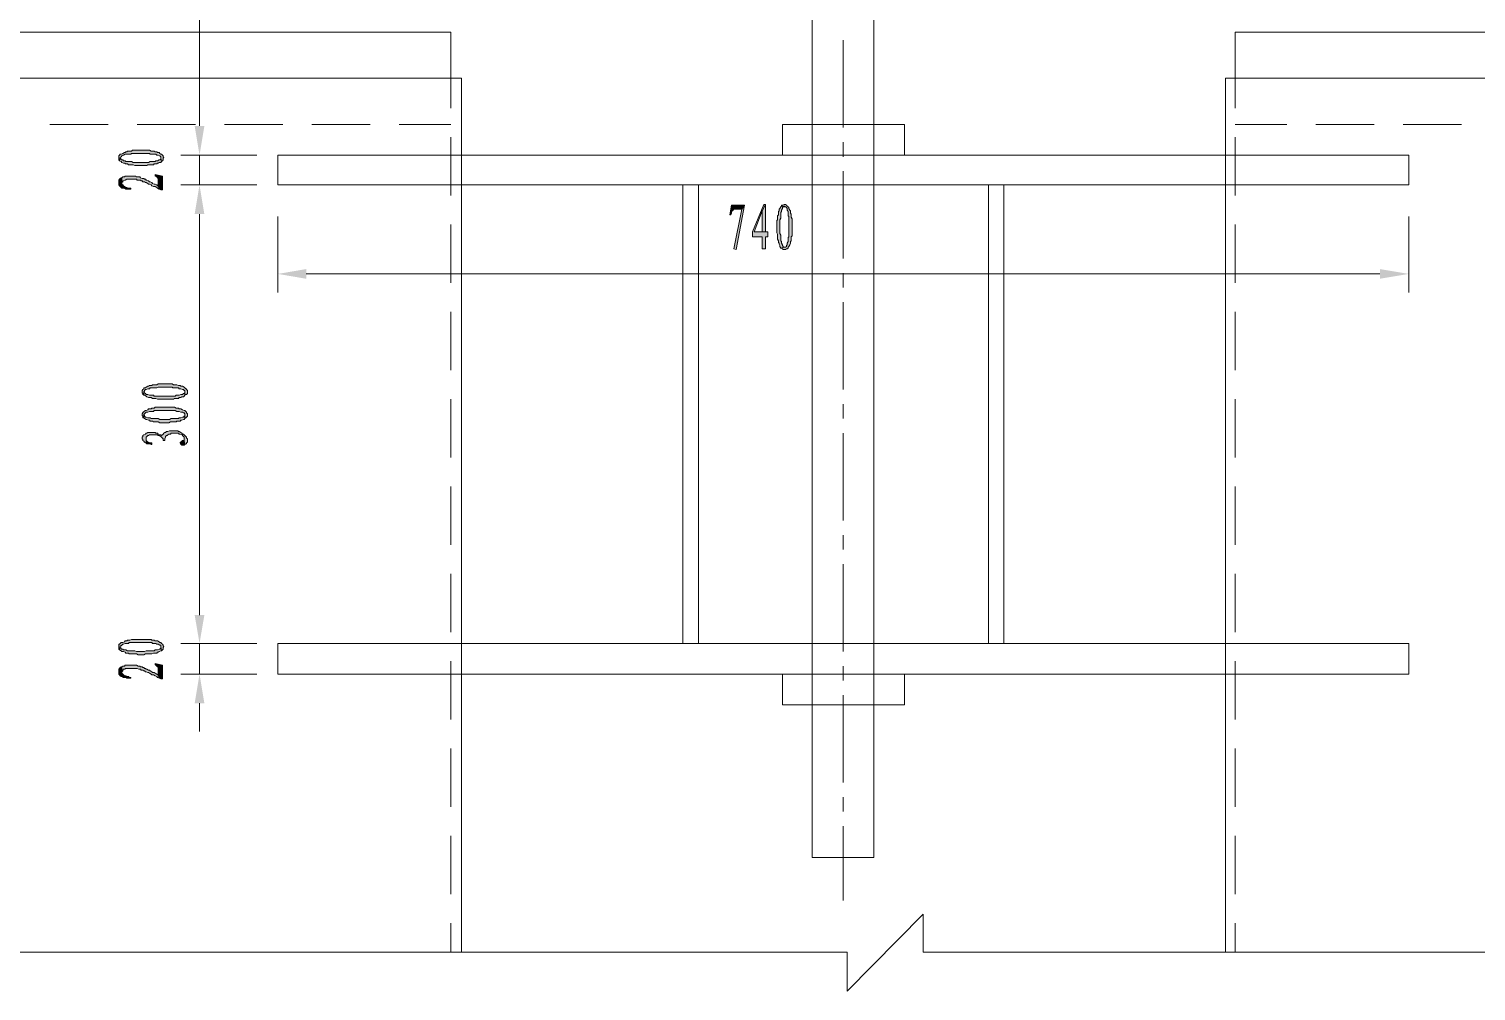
# Model space of a CAD drawing. Header units: millimetres. Extents: x 24 to 410, y 10 to 282.
# Drawn here: x 89.2 to 165, y 50.9 to 101.3 of the extents above; entities that cross this region are included whole.
import ezdxf

# ---------------------------------------------------------------- set-up
doc = ezdxf.new("R2010")
doc.units = ezdxf.units.MM

msp = doc.modelspace()

# ---------------------------------------------------------------- hatches: boundary and pattern name
h = msp.add_hatch(color=7)
h.dxf.hatch_style = 2
h.paths.add_polyline_path([(97.917, 96.223667), (98.425, 96.223667), (98.171, 94.699667)])
h = msp.add_hatch(color=7)
h.dxf.hatch_style = 2
h.paths.add_polyline_path([(97.917, 96.223667), (98.425, 96.223667), (98.171, 94.699667)])
h = msp.add_hatch(color=7)
h.dxf.hatch_style = 2
h.paths.add_polyline_path([(93.937667, 94.572667), (93.937667, 94.445667), (93.98, 94.403333), (94.022333, 94.572667), (94.064667, 94.615), (94.107, 94.657333), (94.149333, 94.699667), (94.191667, 94.699667), (94.276333, 94.742), (94.572667, 94.742), (94.615, 94.784333), (95.080667, 94.784333), (95.123, 94.784333), (95.546333, 94.784333), (95.588667, 94.742), (95.885, 94.742), (95.927333, 94.699667), (96.012, 94.699667), (96.096667, 94.657333), (96.139, 94.615), (96.139, 94.530333), (96.181333, 94.361), (96.223667, 94.403333), (96.266, 94.445667), (96.266, 94.530333), (96.308333, 94.572667), (96.266, 94.615), (96.266, 94.657333), (96.223667, 94.699667), (96.181333, 94.742), (96.139, 94.742), (96.096667, 94.784333), (96.054333, 94.826667), (95.969667, 94.826667), (95.927333, 94.869), (95.842667, 94.869), (95.800333, 94.911333), (95.631, 94.911333), (95.546333, 94.953667), (94.657333, 94.953667), (94.615, 94.911333), (94.403333, 94.911333), (94.361, 94.869), (94.318667, 94.869), (94.276333, 94.826667), (94.234, 94.826667), (94.149333, 94.784333), (94.064667, 94.742), (94.022333, 94.742), (93.98, 94.699667), (93.937667, 94.657333)])
h = msp.add_hatch(color=7)
h.dxf.hatch_style = 2
h.paths.add_polyline_path([(93.98, 94.403333), (94.064667, 94.361), (94.107, 94.318667), (94.191667, 94.276333), (94.276333, 94.276333), (94.276333, 94.234), (94.403333, 94.234), (94.445667, 94.191667), (94.699667, 94.191667), (94.784333, 94.149333), (95.419333, 94.149333), (95.461667, 94.191667), (95.673333, 94.191667), (95.758, 94.191667), (95.800333, 94.234), (95.927333, 94.234), (95.969667, 94.276333), (96.012, 94.276333), (96.054333, 94.318667), (96.139, 94.318667), (96.181333, 94.361), (96.139, 94.530333), (96.139, 94.488), (96.096667, 94.445667), (96.054333, 94.445667), (95.969667, 94.403333), (95.885, 94.403333), (95.842667, 94.361), (95.588667, 94.361), (95.504, 94.318667), (94.699667, 94.318667), (94.615, 94.361), (94.318667, 94.361), (94.276333, 94.403333), (94.191667, 94.403333), (94.149333, 94.445667), (94.064667, 94.445667), (94.064667, 94.488), (94.022333, 94.530333), (94.022333, 94.572667)])
h = msp.add_hatch(color=7)
h.dxf.hatch_style = 2
h.paths.add_polyline_path([(93.937667, 93.260333), (93.937667, 93.133333), (93.98, 93.091), (94.022333, 93.048667), (94.064667, 93.006333), (94.107, 92.964), (94.234, 92.964), (94.318667, 92.921667), (94.572667, 92.921667), (94.572667, 92.964), (94.445667, 92.964), (94.361, 93.006333), (94.318667, 93.006333), (94.234, 93.048667), (94.191667, 93.091), (94.149333, 93.133333), (94.107, 93.175667), (94.107, 93.218), (94.107, 93.514333), (94.064667, 93.514333), (94.022333, 93.472), (93.98, 93.429667), (93.937667, 93.387333)])
h = msp.add_hatch(color=7)
h.dxf.hatch_style = 2
h.paths.add_polyline_path([(94.107, 93.514333), (94.107, 93.218), (94.107, 93.260333), (94.149333, 93.302667), (94.149333, 93.345), (94.191667, 93.345), (94.276333, 93.387333), (94.361, 93.429667), (94.869, 93.429667), (94.911333, 93.387333), (95.080667, 93.387333), (95.123, 93.345), (95.165333, 93.345), (95.207667, 93.302667), (95.292333, 93.302667), (95.334667, 93.260333), (95.377, 93.260333), (95.461667, 93.218), (95.504, 93.175667), (95.546333, 93.175667), (95.631, 93.133333), (95.673333, 93.091), (95.758, 93.048667), (95.842667, 93.048667), (95.927333, 93.006333), (95.969667, 92.964), (96.054333, 92.921667), (96.012, 93.091), (95.969667, 93.091), (95.927333, 93.133333), (95.842667, 93.175667), (95.800333, 93.175667), (95.715667, 93.218), (95.673333, 93.260333), (95.588667, 93.302667), (95.546333, 93.302667), (95.504, 93.345), (95.419333, 93.387333), (95.377, 93.387333), (95.334667, 93.429667), (95.292333, 93.429667), (95.25, 93.472), (95.165333, 93.472), (95.080667, 93.514333), (95.038333, 93.556667), (94.869, 93.556667), (94.826667, 93.599), (94.276333, 93.599), (94.234, 93.556667), (94.149333, 93.556667)])
h = msp.add_hatch(color=7)
h.dxf.hatch_style = 2
h.paths.add_polyline_path([(95.842667, 93.683667), (95.842667, 93.599), (95.885, 93.599), (95.927333, 93.556667), (95.969667, 93.514333), (96.012, 93.472), (96.012, 93.091), (96.054333, 92.921667), (96.139, 92.879333), (96.223667, 92.879333), (96.223667, 93.599)])
h = msp.add_hatch(color=7)
h.dxf.hatch_style = 2
h.paths.add_polyline_path([(97.917, 91.609333), (98.425, 91.609333), (98.171, 93.133333)])
h = msp.add_hatch(color=7)
h.dxf.hatch_style = 2
h.paths.add_polyline_path([(97.917, 91.609333), (98.425, 91.609333), (98.171, 93.133333)])
h = msp.add_hatch(color=7)
h.dxf.hatch_style = 2
h.paths.add_polyline_path([(126.703667, 92.075), (126.026333, 92.075), (125.941667, 91.567), (125.984, 91.567), (126.026333, 91.651667), (126.026333, 91.694), (126.068667, 91.778667), (126.111, 91.821), (126.153333, 91.863333), (126.576667, 91.863333)])
h = msp.add_hatch(color=7)
h.dxf.hatch_style = 2
h.paths.add_polyline_path([(126.703667, 92.075), (126.576667, 91.863333), (126.153333, 89.789), (126.280333, 89.746667)])
h = msp.add_hatch(color=7)
h.dxf.hatch_style = 2
h.paths.add_polyline_path([(127.804333, 92.117333), (127.719667, 92.117333), (127.127, 90.678), (127.127, 90.424), (127.635, 90.424), (127.635, 89.789), (127.804333, 89.789), (127.804333, 90.424), (127.931333, 90.424), (127.931333, 90.678), (127.804333, 90.678), (127.211667, 90.678), (127.635, 91.778667)])
h = msp.add_hatch(color=7)
h.dxf.hatch_style = 2
h.paths.add_polyline_path([(127.804333, 92.117333), (127.635, 91.778667), (127.635, 90.678), (127.211667, 90.678), (127.804333, 90.678)])
h = msp.add_hatch(color=7)
h.dxf.hatch_style = 2
h.paths.add_polyline_path([(128.651, 92.032667), (128.608667, 91.990333), (128.566333, 91.905667), (128.524, 91.863333), (128.524, 91.778667), (128.481667, 91.736333), (128.481667, 91.567), (128.439333, 91.524667), (128.439333, 91.313), (128.397, 91.270667), (128.397, 90.635667), (128.439333, 90.551), (128.439333, 90.339333), (128.439333, 90.297), (128.481667, 90.212333), (128.481667, 90.127667), (128.524, 90.085333), (128.524, 90.043), (128.566333, 89.958333), (128.566333, 89.916), (128.608667, 89.831333), (128.778, 89.873667), (128.735667, 89.873667), (128.735667, 89.916), (128.693333, 89.958333), (128.693333, 90.000667), (128.651, 90.085333), (128.651, 90.17), (128.608667, 90.212333), (128.608667, 90.508667), (128.566333, 90.593333), (128.566333, 91.313), (128.608667, 91.397667), (128.608667, 91.694), (128.651, 91.736333), (128.651, 91.821), (128.693333, 91.905667), (128.693333, 91.948), (128.735667, 91.990333), (128.778, 91.990333), (128.820333, 92.032667)])
h = msp.add_hatch(color=7)
h.dxf.hatch_style = 2
h.paths.add_polyline_path([(128.820333, 92.117333), (128.778, 92.117333), (128.693333, 92.075), (128.651, 92.075), (128.651, 92.032667), (128.820333, 92.032667), (128.820333, 91.990333), (128.862667, 91.990333), (128.905, 91.948), (128.947333, 91.905667), (128.947333, 91.821), (128.989667, 91.736333), (128.989667, 91.524667), (129.032, 91.482333), (129.032, 90.932), (129.032, 90.889667), (129.032, 90.424), (128.989667, 90.381667), (128.989667, 90.17), (128.947333, 90.085333), (128.947333, 90.000667), (128.905, 89.958333), (128.905, 89.916), (128.862667, 89.873667), (128.778, 89.873667), (128.608667, 89.831333), (128.651, 89.831333), (128.693333, 89.789), (128.735667, 89.746667), (128.862667, 89.746667), (128.905, 89.789), (128.947333, 89.789), (128.989667, 89.831333), (128.989667, 89.873667), (129.032, 89.916), (129.074333, 90.000667), (129.116667, 90.085333), (129.116667, 90.17), (129.159, 90.212333), (129.159, 90.424), (129.201333, 90.466333), (129.201333, 91.355333), (129.159, 91.44), (129.159, 91.609333), (129.116667, 91.651667), (129.116667, 91.778667), (129.074333, 91.821), (129.032, 91.905667), (129.032, 91.948), (128.989667, 91.990333), (128.947333, 92.032667), (128.905, 92.075), (128.862667, 92.117333)])
h = msp.add_hatch(color=7)
h.dxf.hatch_style = 2
h.paths.add_polyline_path([(103.759, 88.730667), (103.759, 88.222667), (102.277333, 88.476667)])
h = msp.add_hatch(color=7)
h.dxf.hatch_style = 2
h.paths.add_polyline_path([(159.977667, 88.730667), (159.977667, 88.222667), (161.501667, 88.476667)])
h = msp.add_hatch(color=7)
h.dxf.hatch_style = 2
h.paths.add_polyline_path([(95.165333, 82.296), (95.165333, 82.253667), (95.207667, 82.211333), (95.207667, 82.169), (95.25, 82.126667), (95.25, 82.296), (95.292333, 82.338333), (95.292333, 82.380667), (95.334667, 82.423), (95.377, 82.423), (95.461667, 82.465333), (95.546333, 82.465333), (95.588667, 82.507667), (95.927333, 82.507667), (96.012, 82.55), (96.350667, 82.55), (96.393, 82.55), (96.731667, 82.55), (96.774, 82.507667), (97.070333, 82.507667), (97.112667, 82.465333), (97.197333, 82.465333), (97.282, 82.423), (97.324333, 82.423), (97.366667, 82.380667), (97.409, 82.380667), (97.409, 82.338333), (97.409, 82.126667), (97.451333, 82.169), (97.493667, 82.169), (97.536, 82.211333), (97.536, 82.380667), (97.493667, 82.423), (97.493667, 82.465333), (97.451333, 82.465333), (97.409, 82.507667), (97.366667, 82.55), (97.282, 82.592333), (97.197333, 82.592333), (97.155, 82.634667), (97.070333, 82.634667), (96.985667, 82.677), (96.816333, 82.677), (96.731667, 82.719333), (96.012, 82.719333), (95.927333, 82.677), (95.715667, 82.677), (95.673333, 82.634667), (95.546333, 82.634667), (95.504, 82.592333), (95.461667, 82.592333), (95.377, 82.55), (95.334667, 82.507667), (95.25, 82.507667), (95.25, 82.465333), (95.207667, 82.423), (95.165333, 82.380667)])
h = msp.add_hatch(color=7)
h.dxf.hatch_style = 2
h.paths.add_polyline_path([(95.25, 82.126667), (95.292333, 82.126667), (95.377, 82.084333), (95.419333, 82.042), (95.504, 81.999667), (95.631, 81.999667), (95.715667, 81.957333), (95.885, 81.957333), (95.969667, 81.915), (96.816333, 81.915), (96.858667, 81.957333), (96.943333, 81.957333), (96.985667, 81.957333), (97.070333, 81.957333), (97.112667, 81.999667), (97.197333, 81.999667), (97.239667, 82.042), (97.324333, 82.042), (97.366667, 82.084333), (97.409, 82.126667), (97.409, 82.296), (97.409, 82.253667), (97.366667, 82.211333), (97.324333, 82.211333), (97.282, 82.169), (97.197333, 82.169), (97.112667, 82.126667), (96.943333, 82.126667), (96.901, 82.084333), (95.800333, 82.084333), (95.758, 82.126667), (95.546333, 82.126667), (95.461667, 82.169), (95.377, 82.169), (95.334667, 82.211333), (95.292333, 82.253667), (95.25, 82.296)])
h = msp.add_hatch(color=7)
h.dxf.hatch_style = 2
h.paths.add_polyline_path([(95.165333, 81.110667), (95.165333, 81.068333), (95.207667, 81.026), (95.207667, 80.941333), (95.25, 80.941333), (95.25, 81.110667), (95.292333, 81.153), (95.334667, 81.195333), (95.377, 81.237667), (95.461667, 81.237667), (95.546333, 81.28), (95.758, 81.28), (95.800333, 81.322333), (96.350667, 81.322333), (96.393, 81.322333), (96.901, 81.322333), (96.985667, 81.28), (97.112667, 81.28), (97.197333, 81.237667), (97.282, 81.237667), (97.324333, 81.195333), (97.366667, 81.195333), (97.409, 81.153), (97.409, 80.899), (97.451333, 80.941333), (97.493667, 80.983667), (97.536, 81.026), (97.536, 81.153), (97.493667, 81.195333), (97.493667, 81.237667), (97.451333, 81.28), (97.409, 81.322333), (97.366667, 81.322333), (97.282, 81.364667), (97.197333, 81.407), (97.112667, 81.407), (97.070333, 81.449333), (96.943333, 81.449333), (96.858667, 81.491667), (95.842667, 81.491667), (95.800333, 81.449333), (95.673333, 81.449333), (95.631, 81.407), (95.504, 81.407), (95.461667, 81.364667), (95.377, 81.322333), (95.334667, 81.322333), (95.25, 81.28), (95.25, 81.237667), (95.207667, 81.237667), (95.207667, 81.195333), (95.165333, 81.153)])
h = msp.add_hatch(color=7)
h.dxf.hatch_style = 2
h.paths.add_polyline_path([(95.25, 80.941333), (95.292333, 80.899), (95.377, 80.856667), (95.419333, 80.856667), (95.504, 80.814333), (95.546333, 80.814333), (95.588667, 80.772), (95.715667, 80.772), (95.758, 80.729667), (96.012, 80.729667), (96.096667, 80.687333), (96.562333, 80.687333), (96.647, 80.729667), (96.943333, 80.729667), (96.985667, 80.772), (97.155, 80.772), (97.197333, 80.814333), (97.239667, 80.814333), (97.324333, 80.856667), (97.366667, 80.856667), (97.409, 80.899), (97.409, 81.068333), (97.409, 81.026), (97.366667, 81.026), (97.324333, 80.983667), (97.282, 80.983667), (97.197333, 80.941333), (97.112667, 80.941333), (97.070333, 80.899), (96.689333, 80.899), (96.604667, 80.856667), (96.096667, 80.856667), (96.012, 80.899), (95.631, 80.899), (95.588667, 80.941333), (95.461667, 80.941333), (95.377, 80.983667), (95.334667, 80.983667), (95.292333, 81.026), (95.292333, 81.068333), (95.25, 81.110667)])
h = msp.add_hatch(color=7)
h.dxf.hatch_style = 2
h.paths.add_polyline_path([(95.165333, 79.883), (95.165333, 79.840667), (95.207667, 79.798333), (95.207667, 79.756), (95.25, 79.713667), (95.292333, 79.671333), (95.334667, 79.629), (95.377, 79.629), (95.377, 79.840667), (95.377, 79.925333), (95.419333, 79.967667), (95.461667, 80.01), (95.504, 80.01), (95.546333, 80.052333), (95.969667, 80.052333), (96.012, 80.01), (96.054333, 80.01), (96.139, 79.967667), (96.181333, 79.925333), (96.223667, 79.883), (96.266, 79.840667), (96.266, 79.756), (96.350667, 79.756), (96.350667, 79.840667), (96.393, 79.925333), (96.393, 79.967667), (96.435333, 80.01), (96.477667, 80.01), (96.52, 80.052333), (96.562333, 80.094667), (96.647, 80.094667), (96.689333, 80.137), (97.070333, 80.137), (97.112667, 80.094667), (97.155, 80.094667), (97.239667, 80.052333), (97.282, 80.052333), (97.282, 80.01), (97.324333, 79.967667), (97.366667, 79.925333), (97.366667, 79.756), (97.409, 79.544333), (97.451333, 79.586667), (97.493667, 79.586667), (97.493667, 79.629), (97.536, 79.671333), (97.536, 79.840667), (97.493667, 79.883), (97.493667, 79.925333), (97.451333, 79.967667), (97.409, 80.01), (97.366667, 80.052333), (97.324333, 80.094667), (97.282, 80.094667), (97.239667, 80.137), (97.197333, 80.179333), (97.112667, 80.221667), (97.070333, 80.221667), (97.028, 80.264), (96.604667, 80.264), (96.52, 80.221667), (96.435333, 80.221667), (96.393, 80.179333), (96.350667, 80.179333), (96.308333, 80.137), (96.266, 80.094667), (96.223667, 80.052333), (96.181333, 80.01), (96.139, 80.052333), (96.096667, 80.052333), (96.012, 80.094667), (95.969667, 80.137), (95.885, 80.137), (95.842667, 80.179333), (95.461667, 80.179333), (95.419333, 80.137), (95.377, 80.137), (95.334667, 80.094667), (95.25, 80.052333), (95.207667, 80.01), (95.207667, 79.967667), (95.165333, 79.925333)])
h = msp.add_hatch(color=7)
h.dxf.hatch_style = 2
h.paths.add_polyline_path([(95.377, 79.629), (95.419333, 79.586667), (95.546333, 79.586667), (95.631, 79.544333), (95.673333, 79.544333), (95.673333, 79.629), (95.588667, 79.629), (95.504, 79.671333), (95.461667, 79.671333), (95.419333, 79.713667), (95.377, 79.756), (95.377, 79.840667)])
h = msp.add_hatch(color=7)
h.dxf.hatch_style = 2
h.paths.add_polyline_path([(97.155, 79.629), (97.197333, 79.586667), (97.197333, 79.544333), (97.239667, 79.502), (97.366667, 79.502), (97.409, 79.544333), (97.366667, 79.756), (97.282, 79.756), (97.239667, 79.713667), (97.197333, 79.671333), (97.155, 79.671333)])
h = msp.add_hatch(color=7)
h.dxf.hatch_style = 2
h.paths.add_polyline_path([(97.917, 70.612), (98.425, 70.612), (98.171, 69.130333)])
h = msp.add_hatch(color=7)
h.dxf.hatch_style = 2
h.paths.add_polyline_path([(97.917, 70.612), (98.425, 70.612), (98.171, 69.130333)])
h = msp.add_hatch(color=7)
h.dxf.hatch_style = 2
h.paths.add_polyline_path([(93.937667, 68.961), (93.937667, 68.834), (93.98, 68.791667), (94.022333, 68.961), (94.022333, 69.003333), (94.064667, 69.003333), (94.107, 69.045667), (94.149333, 69.088), (94.191667, 69.088), (94.276333, 69.130333), (94.445667, 69.130333), (94.488, 69.172667), (95.080667, 69.172667), (95.123, 69.172667), (95.673333, 69.172667), (95.715667, 69.130333), (95.885, 69.130333), (95.927333, 69.088), (96.012, 69.088), (96.096667, 69.045667), (96.139, 69.045667), (96.139, 69.003333), (96.139, 68.961), (96.181333, 68.749333), (96.223667, 68.791667), (96.266, 68.834), (96.266, 68.918667), (96.308333, 68.961), (96.266, 69.003333), (96.266, 69.045667), (96.223667, 69.088), (96.181333, 69.130333), (96.139, 69.172667), (96.096667, 69.172667), (96.054333, 69.215), (95.969667, 69.257333), (95.842667, 69.257333), (95.800333, 69.299667), (95.673333, 69.299667), (95.631, 69.342), (94.615, 69.342), (94.530333, 69.299667), (94.403333, 69.299667), (94.361, 69.257333), (94.276333, 69.257333), (94.234, 69.215), (94.149333, 69.172667), (94.064667, 69.172667), (94.022333, 69.130333), (93.98, 69.088), (93.937667, 69.088), (93.937667, 69.045667)])
h = msp.add_hatch(color=7)
h.dxf.hatch_style = 2
h.paths.add_polyline_path([(93.98, 68.791667), (94.064667, 68.749333), (94.107, 68.707), (94.191667, 68.707), (94.276333, 68.664667), (94.318667, 68.622333), (94.445667, 68.622333), (94.488, 68.58), (94.869, 68.58), (94.953667, 68.537667), (95.25, 68.537667), (95.334667, 68.58), (95.673333, 68.58), (95.758, 68.622333), (95.927333, 68.622333), (95.969667, 68.664667), (96.012, 68.664667), (96.054333, 68.707), (96.139, 68.749333), (96.181333, 68.749333), (96.139, 68.961), (96.139, 68.876333), (96.096667, 68.834), (96.054333, 68.834), (95.969667, 68.791667), (95.842667, 68.791667), (95.800333, 68.749333), (95.377, 68.749333), (95.292333, 68.707), (94.869, 68.707), (94.784333, 68.749333), (94.403333, 68.749333), (94.318667, 68.791667), (94.191667, 68.791667), (94.149333, 68.834), (94.064667, 68.834), (94.064667, 68.876333), (94.022333, 68.918667), (94.022333, 68.961)])
h = msp.add_hatch(color=7)
h.dxf.hatch_style = 2
h.paths.add_polyline_path([(93.937667, 67.691), (93.937667, 67.521667), (93.98, 67.479333), (94.022333, 67.437), (94.064667, 67.394667), (94.107, 67.394667), (94.191667, 67.352333), (94.318667, 67.352333), (94.361, 67.31), (94.572667, 67.31), (94.572667, 67.352333), (94.488, 67.352333), (94.445667, 67.394667), (94.361, 67.394667), (94.318667, 67.437), (94.234, 67.437), (94.191667, 67.479333), (94.149333, 67.521667), (94.107, 67.564), (94.107, 67.606333), (94.107, 67.902667), (94.064667, 67.902667), (94.022333, 67.860333), (93.98, 67.818), (93.937667, 67.775667)])
h = msp.add_hatch(color=7)
h.dxf.hatch_style = 2
h.paths.add_polyline_path([(94.107, 67.902667), (94.107, 67.606333), (94.107, 67.648667), (94.149333, 67.691), (94.149333, 67.733333), (94.191667, 67.775667), (94.276333, 67.775667), (94.276333, 67.818), (94.911333, 67.818), (94.996, 67.775667), (95.080667, 67.775667), (95.123, 67.733333), (95.207667, 67.733333), (95.25, 67.691), (95.292333, 67.691), (95.334667, 67.648667), (95.377, 67.648667), (95.461667, 67.606333), (95.504, 67.606333), (95.546333, 67.564), (95.631, 67.521667), (95.673333, 67.479333), (95.758, 67.479333), (95.842667, 67.437), (95.927333, 67.394667), (95.969667, 67.352333), (96.054333, 67.31), (96.012, 67.479333), (95.969667, 67.479333), (95.927333, 67.521667), (95.842667, 67.564), (95.800333, 67.606333), (95.715667, 67.606333), (95.673333, 67.648667), (95.588667, 67.691), (95.546333, 67.733333), (95.504, 67.733333), (95.419333, 67.775667), (95.377, 67.775667), (95.334667, 67.818), (95.292333, 67.818), (95.25, 67.860333), (95.207667, 67.860333), (95.165333, 67.902667), (95.080667, 67.902667), (95.038333, 67.945), (94.953667, 67.945), (94.869, 67.987333), (94.276333, 67.987333), (94.234, 67.945), (94.149333, 67.945)])
h = msp.add_hatch(color=7)
h.dxf.hatch_style = 2
h.paths.add_polyline_path([(95.842667, 68.072), (95.842667, 68.029667), (95.885, 67.987333), (95.927333, 67.945), (95.969667, 67.902667), (96.012, 67.902667), (96.012, 67.860333), (96.012, 67.479333), (96.054333, 67.31), (96.139, 67.267667), (96.223667, 67.267667), (96.223667, 67.987333)])
h = msp.add_hatch(color=7)
h.dxf.hatch_style = 2
h.paths.add_polyline_path([(97.917, 65.997667), (98.425, 65.997667), (98.171, 67.521667)])

# ---------------------------------------------------------------- linework, layer by layer
at = {"color": 7, "lineweight": 0}
for points in [[(130.259667, 179.535667), (133.477, 179.535667), (133.477, 57.912)], [(130.259667, 179.535667), (130.259667, 57.912)], [(98.171, 96.223667), (98.171, 121.285)], [(72.39, 101.134333), (111.336667, 101.134333)], [(111.336667, 101.134333), (111.336667, 98.721333)], [(152.4, 101.134333), (191.346667, 101.134333)], [(152.4, 98.721333), (152.4, 101.134333)], [(131.868333, 100.711), (131.868333, 96.139)], [(71.882, 52.959), (71.882, 98.721333), (111.887, 98.721333)], [(111.336667, 97.155), (111.336667, 98.721333)], [(111.887, 52.959), (111.887, 98.721333)], [(151.892, 52.959), (151.892, 98.721333), (191.897, 98.721333)], [(152.4, 97.155), (152.4, 98.721333)], [(98.171, 96.223667), (98.171, 97.705333)], [(90.339333, 96.308333), (93.387333, 96.308333)], [(94.911333, 96.308333), (97.959333, 96.308333)], [(99.483333, 96.308333), (102.531333, 96.308333)], [(104.055333, 96.308333), (107.103333, 96.308333)], [(108.627333, 96.308333), (111.336667, 96.308333)], [(128.693333, 96.308333), (135.085667, 96.308333), (135.085667, 94.699667)], [(128.693333, 96.308333), (128.693333, 94.699667)], [(152.4, 96.308333), (155.109333, 96.308333)], [(156.633333, 96.308333), (159.681333, 96.308333)], [(161.205333, 96.308333), (164.253333, 96.308333)], [(111.336667, 92.583), (111.336667, 95.631)], [(152.4, 92.583), (152.4, 95.631)], [(131.868333, 95.377), (131.868333, 94.615)], [(101.176667, 94.699667), (97.197333, 94.699667)], [(101.176667, 94.699667), (97.197333, 94.699667)], [(98.171, 93.133333), (98.171, 94.699667)], [(102.277333, 94.699667), (161.501667, 94.699667)], [(102.277333, 94.699667), (102.277333, 93.133333)], [(161.501667, 94.699667), (161.501667, 93.133333)], [(131.868333, 93.853), (131.868333, 89.281)], [(101.176667, 93.133333), (97.197333, 93.133333)], [(101.176667, 93.133333), (97.197333, 93.133333)], [(102.277333, 93.133333), (161.501667, 93.133333)], [(123.486333, 69.130333), (123.486333, 93.133333)], [(124.290667, 69.130333), (124.290667, 93.133333)], [(139.488333, 69.130333), (139.488333, 93.133333)], [(140.292667, 69.130333), (140.292667, 93.133333)], [(98.171, 70.612), (98.171, 91.609333)], [(98.171, 91.609333), (98.171, 90.127667)], [(102.277333, 91.482333), (102.277333, 87.503)], [(111.336667, 88.011), (111.336667, 91.059)], [(152.4, 88.011), (152.4, 91.059)], [(161.501667, 91.482333), (161.501667, 87.503)], [(103.759, 88.476667), (159.977667, 88.476667)], [(131.868333, 88.519), (131.868333, 87.757)], [(111.336667, 83.439), (111.336667, 86.487)], [(131.868333, 86.995), (131.868333, 82.423)], [(152.4, 83.439), (152.4, 86.487)], [(111.336667, 78.867), (111.336667, 81.915)], [(152.4, 78.867), (152.4, 81.915)], [(131.868333, 81.661), (131.868333, 80.899)], [(131.868333, 80.137), (131.868333, 75.565)], [(111.336667, 74.295), (111.336667, 77.343)], [(152.4, 74.295), (152.4, 77.343)], [(131.868333, 74.803), (131.868333, 74.041)], [(111.336667, 69.723), (111.336667, 72.771)], [(131.868333, 73.279), (131.868333, 68.707)], [(152.4, 69.723), (152.4, 72.771)], [(98.171, 70.612), (98.171, 72.093667)], [(101.176667, 69.130333), (97.197333, 69.130333)], [(101.176667, 69.130333), (97.197333, 69.130333)], [(98.171, 69.130333), (98.171, 67.521667)], [(102.277333, 69.130333), (161.501667, 69.130333)], [(102.277333, 69.130333), (102.277333, 67.521667)], [(161.501667, 69.130333), (161.501667, 67.521667)], [(111.336667, 65.151), (111.336667, 68.199)], [(152.4, 65.151), (152.4, 68.199)], [(101.176667, 67.521667), (97.197333, 67.521667)], [(102.277333, 67.521667), (161.501667, 67.521667)], [(128.693333, 65.913), (135.085667, 65.913), (135.085667, 67.521667)], [(128.693333, 65.913), (128.693333, 67.521667)], [(131.868333, 67.945), (131.868333, 67.183)], [(98.171, 65.997667), (98.171, 64.516)], [(131.868333, 66.421), (131.868333, 61.849)], [(111.336667, 60.579), (111.336667, 63.627)], [(152.4, 60.579), (152.4, 63.627)], [(131.868333, 61.087), (131.868333, 60.325)], [(131.868333, 59.563), (131.868333, 55.668333)], [(111.336667, 56.007), (111.336667, 59.055)], [(152.4, 56.007), (152.4, 59.055)], [(130.259667, 57.912), (133.477, 57.912)], [(132.08, 52.959), (132.08, 50.927), (136.059333, 54.948667), (136.059333, 52.959)], [(111.336667, 52.959), (111.336667, 54.483)], [(152.4, 52.959), (152.4, 54.483)], [(68.453, 52.959), (132.08, 52.959)], [(136.059333, 52.959), (199.686333, 52.959)]]:
    msp.add_lwpolyline(points, dxfattribs=at)
for points in [[(93.937667, 94.572667), (93.937667, 94.445667), (93.98, 94.403333), (94.022333, 94.572667), (94.064667, 94.615), (94.107, 94.657333), (94.149333, 94.699667), (94.191667, 94.699667), (94.276333, 94.742), (94.572667, 94.742), (94.615, 94.784333), (95.080667, 94.784333), (95.123, 94.784333), (95.546333, 94.784333), (95.588667, 94.742), (95.885, 94.742), (95.927333, 94.699667), (96.012, 94.699667), (96.096667, 94.657333), (96.139, 94.615), (96.139, 94.530333), (96.181333, 94.361), (96.223667, 94.403333), (96.266, 94.445667), (96.266, 94.530333), (96.308333, 94.572667), (96.266, 94.615), (96.266, 94.657333), (96.223667, 94.699667), (96.181333, 94.742), (96.139, 94.742), (96.096667, 94.784333), (96.054333, 94.826667), (95.969667, 94.826667), (95.927333, 94.869), (95.842667, 94.869), (95.800333, 94.911333), (95.631, 94.911333), (95.546333, 94.953667), (94.657333, 94.953667), (94.615, 94.911333), (94.403333, 94.911333), (94.361, 94.869), (94.318667, 94.869), (94.276333, 94.826667), (94.234, 94.826667), (94.149333, 94.784333), (94.064667, 94.742), (94.022333, 94.742), (93.98, 94.699667), (93.937667, 94.657333)], [(93.98, 94.403333), (94.064667, 94.361), (94.107, 94.318667), (94.191667, 94.276333), (94.276333, 94.276333), (94.276333, 94.234), (94.403333, 94.234), (94.445667, 94.191667), (94.699667, 94.191667), (94.784333, 94.149333), (95.419333, 94.149333), (95.461667, 94.191667), (95.673333, 94.191667), (95.758, 94.191667), (95.800333, 94.234), (95.927333, 94.234), (95.969667, 94.276333), (96.012, 94.276333), (96.054333, 94.318667), (96.139, 94.318667), (96.181333, 94.361), (96.139, 94.530333), (96.139, 94.488), (96.096667, 94.445667), (96.054333, 94.445667), (95.969667, 94.403333), (95.885, 94.403333), (95.842667, 94.361), (95.588667, 94.361), (95.504, 94.318667), (94.699667, 94.318667), (94.615, 94.361), (94.318667, 94.361), (94.276333, 94.403333), (94.191667, 94.403333), (94.149333, 94.445667), (94.064667, 94.445667), (94.064667, 94.488), (94.022333, 94.530333), (94.022333, 94.572667)], [(93.937667, 93.260333), (93.937667, 93.133333), (93.98, 93.091), (94.022333, 93.048667), (94.064667, 93.006333), (94.107, 92.964), (94.234, 92.964), (94.318667, 92.921667), (94.572667, 92.921667), (94.572667, 92.964), (94.445667, 92.964), (94.361, 93.006333), (94.318667, 93.006333), (94.234, 93.048667), (94.191667, 93.091), (94.149333, 93.133333), (94.107, 93.175667), (94.107, 93.218), (94.107, 93.514333), (94.064667, 93.514333), (94.022333, 93.472), (93.98, 93.429667), (93.937667, 93.387333)], [(94.107, 93.514333), (94.107, 93.218), (94.107, 93.260333), (94.149333, 93.302667), (94.149333, 93.345), (94.191667, 93.345), (94.276333, 93.387333), (94.361, 93.429667), (94.869, 93.429667), (94.911333, 93.387333), (95.080667, 93.387333), (95.123, 93.345), (95.165333, 93.345), (95.207667, 93.302667), (95.292333, 93.302667), (95.334667, 93.260333), (95.377, 93.260333), (95.461667, 93.218), (95.504, 93.175667), (95.546333, 93.175667), (95.631, 93.133333), (95.673333, 93.091), (95.758, 93.048667), (95.842667, 93.048667), (95.927333, 93.006333), (95.969667, 92.964), (96.054333, 92.921667), (96.012, 93.091), (95.969667, 93.091), (95.927333, 93.133333), (95.842667, 93.175667), (95.800333, 93.175667), (95.715667, 93.218), (95.673333, 93.260333), (95.588667, 93.302667), (95.546333, 93.302667), (95.504, 93.345), (95.419333, 93.387333), (95.377, 93.387333), (95.334667, 93.429667), (95.292333, 93.429667), (95.25, 93.472), (95.165333, 93.472), (95.080667, 93.514333), (95.038333, 93.556667), (94.869, 93.556667), (94.826667, 93.599), (94.276333, 93.599), (94.234, 93.556667), (94.149333, 93.556667)], [(95.842667, 93.683667), (95.842667, 93.599), (95.885, 93.599), (95.927333, 93.556667), (95.969667, 93.514333), (96.012, 93.472), (96.012, 93.091), (96.054333, 92.921667), (96.139, 92.879333), (96.223667, 92.879333), (96.223667, 93.599)], [(126.703667, 92.075), (126.026333, 92.075), (125.941667, 91.567), (125.984, 91.567), (126.026333, 91.651667), (126.026333, 91.694), (126.068667, 91.778667), (126.111, 91.821), (126.153333, 91.863333), (126.576667, 91.863333)], [(126.703667, 92.075), (126.576667, 91.863333), (126.153333, 89.789), (126.280333, 89.746667)], [(127.804333, 92.117333), (127.719667, 92.117333), (127.127, 90.678), (127.127, 90.424), (127.635, 90.424), (127.635, 89.789), (127.804333, 89.789), (127.804333, 90.424), (127.931333, 90.424), (127.931333, 90.678), (127.804333, 90.678), (127.211667, 90.678), (127.635, 91.778667)], [(127.804333, 92.117333), (127.635, 91.778667), (127.635, 90.678), (127.211667, 90.678), (127.804333, 90.678)], [(128.651, 92.032667), (128.608667, 91.990333), (128.566333, 91.905667), (128.524, 91.863333), (128.524, 91.778667), (128.481667, 91.736333), (128.481667, 91.567), (128.439333, 91.524667), (128.439333, 91.313), (128.397, 91.270667), (128.397, 90.635667), (128.439333, 90.551), (128.439333, 90.339333), (128.439333, 90.297), (128.481667, 90.212333), (128.481667, 90.127667), (128.524, 90.085333), (128.524, 90.043), (128.566333, 89.958333), (128.566333, 89.916), (128.608667, 89.831333), (128.778, 89.873667), (128.735667, 89.873667), (128.735667, 89.916), (128.693333, 89.958333), (128.693333, 90.000667), (128.651, 90.085333), (128.651, 90.17), (128.608667, 90.212333), (128.608667, 90.508667), (128.566333, 90.593333), (128.566333, 91.313), (128.608667, 91.397667), (128.608667, 91.694), (128.651, 91.736333), (128.651, 91.821), (128.693333, 91.905667), (128.693333, 91.948), (128.735667, 91.990333), (128.778, 91.990333), (128.820333, 92.032667)], [(128.820333, 92.117333), (128.778, 92.117333), (128.693333, 92.075), (128.651, 92.075), (128.651, 92.032667), (128.820333, 92.032667), (128.820333, 91.990333), (128.862667, 91.990333), (128.905, 91.948), (128.947333, 91.905667), (128.947333, 91.821), (128.989667, 91.736333), (128.989667, 91.524667), (129.032, 91.482333), (129.032, 90.932), (129.032, 90.889667), (129.032, 90.424), (128.989667, 90.381667), (128.989667, 90.17), (128.947333, 90.085333), (128.947333, 90.000667), (128.905, 89.958333), (128.905, 89.916), (128.862667, 89.873667), (128.778, 89.873667), (128.608667, 89.831333), (128.651, 89.831333), (128.693333, 89.789), (128.735667, 89.746667), (128.862667, 89.746667), (128.905, 89.789), (128.947333, 89.789), (128.989667, 89.831333), (128.989667, 89.873667), (129.032, 89.916), (129.074333, 90.000667), (129.116667, 90.085333), (129.116667, 90.17), (129.159, 90.212333), (129.159, 90.424), (129.201333, 90.466333), (129.201333, 91.355333), (129.159, 91.44), (129.159, 91.609333), (129.116667, 91.651667), (129.116667, 91.778667), (129.074333, 91.821), (129.032, 91.905667), (129.032, 91.948), (128.989667, 91.990333), (128.947333, 92.032667), (128.905, 92.075), (128.862667, 92.117333)], [(95.165333, 82.296), (95.165333, 82.253667), (95.207667, 82.211333), (95.207667, 82.169), (95.25, 82.126667), (95.25, 82.296), (95.292333, 82.338333), (95.292333, 82.380667), (95.334667, 82.423), (95.377, 82.423), (95.461667, 82.465333), (95.546333, 82.465333), (95.588667, 82.507667), (95.927333, 82.507667), (96.012, 82.55), (96.350667, 82.55), (96.393, 82.55), (96.731667, 82.55), (96.774, 82.507667), (97.070333, 82.507667), (97.112667, 82.465333), (97.197333, 82.465333), (97.282, 82.423), (97.324333, 82.423), (97.366667, 82.380667), (97.409, 82.380667), (97.409, 82.338333), (97.409, 82.126667), (97.451333, 82.169), (97.493667, 82.169), (97.536, 82.211333), (97.536, 82.380667), (97.493667, 82.423), (97.493667, 82.465333), (97.451333, 82.465333), (97.409, 82.507667), (97.366667, 82.55), (97.282, 82.592333), (97.197333, 82.592333), (97.155, 82.634667), (97.070333, 82.634667), (96.985667, 82.677), (96.816333, 82.677), (96.731667, 82.719333), (96.012, 82.719333), (95.927333, 82.677), (95.715667, 82.677), (95.673333, 82.634667), (95.546333, 82.634667), (95.504, 82.592333), (95.461667, 82.592333), (95.377, 82.55), (95.334667, 82.507667), (95.25, 82.507667), (95.25, 82.465333), (95.207667, 82.423), (95.165333, 82.380667)], [(95.25, 82.126667), (95.292333, 82.126667), (95.377, 82.084333), (95.419333, 82.042), (95.504, 81.999667), (95.631, 81.999667), (95.715667, 81.957333), (95.885, 81.957333), (95.969667, 81.915), (96.816333, 81.915), (96.858667, 81.957333), (96.943333, 81.957333), (96.985667, 81.957333), (97.070333, 81.957333), (97.112667, 81.999667), (97.197333, 81.999667), (97.239667, 82.042), (97.324333, 82.042), (97.366667, 82.084333), (97.409, 82.126667), (97.409, 82.296), (97.409, 82.253667), (97.366667, 82.211333), (97.324333, 82.211333), (97.282, 82.169), (97.197333, 82.169), (97.112667, 82.126667), (96.943333, 82.126667), (96.901, 82.084333), (95.800333, 82.084333), (95.758, 82.126667), (95.546333, 82.126667), (95.461667, 82.169), (95.377, 82.169), (95.334667, 82.211333), (95.292333, 82.253667), (95.25, 82.296)], [(95.165333, 81.110667), (95.165333, 81.068333), (95.207667, 81.026), (95.207667, 80.941333), (95.25, 80.941333), (95.25, 81.110667), (95.292333, 81.153), (95.334667, 81.195333), (95.377, 81.237667), (95.461667, 81.237667), (95.546333, 81.28), (95.758, 81.28), (95.800333, 81.322333), (96.350667, 81.322333), (96.393, 81.322333), (96.901, 81.322333), (96.985667, 81.28), (97.112667, 81.28), (97.197333, 81.237667), (97.282, 81.237667), (97.324333, 81.195333), (97.366667, 81.195333), (97.409, 81.153), (97.409, 80.899), (97.451333, 80.941333), (97.493667, 80.983667), (97.536, 81.026), (97.536, 81.153), (97.493667, 81.195333), (97.493667, 81.237667), (97.451333, 81.28), (97.409, 81.322333), (97.366667, 81.322333), (97.282, 81.364667), (97.197333, 81.407), (97.112667, 81.407), (97.070333, 81.449333), (96.943333, 81.449333), (96.858667, 81.491667), (95.842667, 81.491667), (95.800333, 81.449333), (95.673333, 81.449333), (95.631, 81.407), (95.504, 81.407), (95.461667, 81.364667), (95.377, 81.322333), (95.334667, 81.322333), (95.25, 81.28), (95.25, 81.237667), (95.207667, 81.237667), (95.207667, 81.195333), (95.165333, 81.153)], [(95.25, 80.941333), (95.292333, 80.899), (95.377, 80.856667), (95.419333, 80.856667), (95.504, 80.814333), (95.546333, 80.814333), (95.588667, 80.772), (95.715667, 80.772), (95.758, 80.729667), (96.012, 80.729667), (96.096667, 80.687333), (96.562333, 80.687333), (96.647, 80.729667), (96.943333, 80.729667), (96.985667, 80.772), (97.155, 80.772), (97.197333, 80.814333), (97.239667, 80.814333), (97.324333, 80.856667), (97.366667, 80.856667), (97.409, 80.899), (97.409, 81.068333), (97.409, 81.026), (97.366667, 81.026), (97.324333, 80.983667), (97.282, 80.983667), (97.197333, 80.941333), (97.112667, 80.941333), (97.070333, 80.899), (96.689333, 80.899), (96.604667, 80.856667), (96.096667, 80.856667), (96.012, 80.899), (95.631, 80.899), (95.588667, 80.941333), (95.461667, 80.941333), (95.377, 80.983667), (95.334667, 80.983667), (95.292333, 81.026), (95.292333, 81.068333), (95.25, 81.110667)], [(95.165333, 79.883), (95.165333, 79.840667), (95.207667, 79.798333), (95.207667, 79.756), (95.25, 79.713667), (95.292333, 79.671333), (95.334667, 79.629), (95.377, 79.629), (95.377, 79.840667), (95.377, 79.925333), (95.419333, 79.967667), (95.461667, 80.01), (95.504, 80.01), (95.546333, 80.052333), (95.969667, 80.052333), (96.012, 80.01), (96.054333, 80.01), (96.139, 79.967667), (96.181333, 79.925333), (96.223667, 79.883), (96.266, 79.840667), (96.266, 79.756), (96.350667, 79.756), (96.350667, 79.840667), (96.393, 79.925333), (96.393, 79.967667), (96.435333, 80.01), (96.477667, 80.01), (96.52, 80.052333), (96.562333, 80.094667), (96.647, 80.094667), (96.689333, 80.137), (97.070333, 80.137), (97.112667, 80.094667), (97.155, 80.094667), (97.239667, 80.052333), (97.282, 80.052333), (97.282, 80.01), (97.324333, 79.967667), (97.366667, 79.925333), (97.366667, 79.756), (97.409, 79.544333), (97.451333, 79.586667), (97.493667, 79.586667), (97.493667, 79.629), (97.536, 79.671333), (97.536, 79.840667), (97.493667, 79.883), (97.493667, 79.925333), (97.451333, 79.967667), (97.409, 80.01), (97.366667, 80.052333), (97.324333, 80.094667), (97.282, 80.094667), (97.239667, 80.137), (97.197333, 80.179333), (97.112667, 80.221667), (97.070333, 80.221667), (97.028, 80.264), (96.604667, 80.264), (96.52, 80.221667), (96.435333, 80.221667), (96.393, 80.179333), (96.350667, 80.179333), (96.308333, 80.137), (96.266, 80.094667), (96.223667, 80.052333), (96.181333, 80.01), (96.139, 80.052333), (96.096667, 80.052333), (96.012, 80.094667), (95.969667, 80.137), (95.885, 80.137), (95.842667, 80.179333), (95.461667, 80.179333), (95.419333, 80.137), (95.377, 80.137), (95.334667, 80.094667), (95.25, 80.052333), (95.207667, 80.01), (95.207667, 79.967667), (95.165333, 79.925333)], [(95.377, 79.629), (95.419333, 79.586667), (95.546333, 79.586667), (95.631, 79.544333), (95.673333, 79.544333), (95.673333, 79.629), (95.588667, 79.629), (95.504, 79.671333), (95.461667, 79.671333), (95.419333, 79.713667), (95.377, 79.756), (95.377, 79.840667)], [(97.155, 79.629), (97.197333, 79.586667), (97.197333, 79.544333), (97.239667, 79.502), (97.366667, 79.502), (97.409, 79.544333), (97.366667, 79.756), (97.282, 79.756), (97.239667, 79.713667), (97.197333, 79.671333), (97.155, 79.671333)], [(93.937667, 68.961), (93.937667, 68.834), (93.98, 68.791667), (94.022333, 68.961), (94.022333, 69.003333), (94.064667, 69.003333), (94.107, 69.045667), (94.149333, 69.088), (94.191667, 69.088), (94.276333, 69.130333), (94.445667, 69.130333), (94.488, 69.172667), (95.080667, 69.172667), (95.123, 69.172667), (95.673333, 69.172667), (95.715667, 69.130333), (95.885, 69.130333), (95.927333, 69.088), (96.012, 69.088), (96.096667, 69.045667), (96.139, 69.045667), (96.139, 69.003333), (96.139, 68.961), (96.181333, 68.749333), (96.223667, 68.791667), (96.266, 68.834), (96.266, 68.918667), (96.308333, 68.961), (96.266, 69.003333), (96.266, 69.045667), (96.223667, 69.088), (96.181333, 69.130333), (96.139, 69.172667), (96.096667, 69.172667), (96.054333, 69.215), (95.969667, 69.257333), (95.842667, 69.257333), (95.800333, 69.299667), (95.673333, 69.299667), (95.631, 69.342), (94.615, 69.342), (94.530333, 69.299667), (94.403333, 69.299667), (94.361, 69.257333), (94.276333, 69.257333), (94.234, 69.215), (94.149333, 69.172667), (94.064667, 69.172667), (94.022333, 69.130333), (93.98, 69.088), (93.937667, 69.088), (93.937667, 69.045667)], [(93.98, 68.791667), (94.064667, 68.749333), (94.107, 68.707), (94.191667, 68.707), (94.276333, 68.664667), (94.318667, 68.622333), (94.445667, 68.622333), (94.488, 68.58), (94.869, 68.58), (94.953667, 68.537667), (95.25, 68.537667), (95.334667, 68.58), (95.673333, 68.58), (95.758, 68.622333), (95.927333, 68.622333), (95.969667, 68.664667), (96.012, 68.664667), (96.054333, 68.707), (96.139, 68.749333), (96.181333, 68.749333), (96.139, 68.961), (96.139, 68.876333), (96.096667, 68.834), (96.054333, 68.834), (95.969667, 68.791667), (95.842667, 68.791667), (95.800333, 68.749333), (95.377, 68.749333), (95.292333, 68.707), (94.869, 68.707), (94.784333, 68.749333), (94.403333, 68.749333), (94.318667, 68.791667), (94.191667, 68.791667), (94.149333, 68.834), (94.064667, 68.834), (94.064667, 68.876333), (94.022333, 68.918667), (94.022333, 68.961)], [(93.937667, 67.691), (93.937667, 67.521667), (93.98, 67.479333), (94.022333, 67.437), (94.064667, 67.394667), (94.107, 67.394667), (94.191667, 67.352333), (94.318667, 67.352333), (94.361, 67.31), (94.572667, 67.31), (94.572667, 67.352333), (94.488, 67.352333), (94.445667, 67.394667), (94.361, 67.394667), (94.318667, 67.437), (94.234, 67.437), (94.191667, 67.479333), (94.149333, 67.521667), (94.107, 67.564), (94.107, 67.606333), (94.107, 67.902667), (94.064667, 67.902667), (94.022333, 67.860333), (93.98, 67.818), (93.937667, 67.775667)], [(94.107, 67.902667), (94.107, 67.606333), (94.107, 67.648667), (94.149333, 67.691), (94.149333, 67.733333), (94.191667, 67.775667), (94.276333, 67.775667), (94.276333, 67.818), (94.911333, 67.818), (94.996, 67.775667), (95.080667, 67.775667), (95.123, 67.733333), (95.207667, 67.733333), (95.25, 67.691), (95.292333, 67.691), (95.334667, 67.648667), (95.377, 67.648667), (95.461667, 67.606333), (95.504, 67.606333), (95.546333, 67.564), (95.631, 67.521667), (95.673333, 67.479333), (95.758, 67.479333), (95.842667, 67.437), (95.927333, 67.394667), (95.969667, 67.352333), (96.054333, 67.31), (96.012, 67.479333), (95.969667, 67.479333), (95.927333, 67.521667), (95.842667, 67.564), (95.800333, 67.606333), (95.715667, 67.606333), (95.673333, 67.648667), (95.588667, 67.691), (95.546333, 67.733333), (95.504, 67.733333), (95.419333, 67.775667), (95.377, 67.775667), (95.334667, 67.818), (95.292333, 67.818), (95.25, 67.860333), (95.207667, 67.860333), (95.165333, 67.902667), (95.080667, 67.902667), (95.038333, 67.945), (94.953667, 67.945), (94.869, 67.987333), (94.276333, 67.987333), (94.234, 67.945), (94.149333, 67.945)], [(95.842667, 68.072), (95.842667, 68.029667), (95.885, 67.987333), (95.927333, 67.945), (95.969667, 67.902667), (96.012, 67.902667), (96.012, 67.860333), (96.012, 67.479333), (96.054333, 67.31), (96.139, 67.267667), (96.223667, 67.267667), (96.223667, 67.987333)]]:
    msp.add_lwpolyline(points, close=True, dxfattribs=at)

doc.saveas('drawing.dxf')
